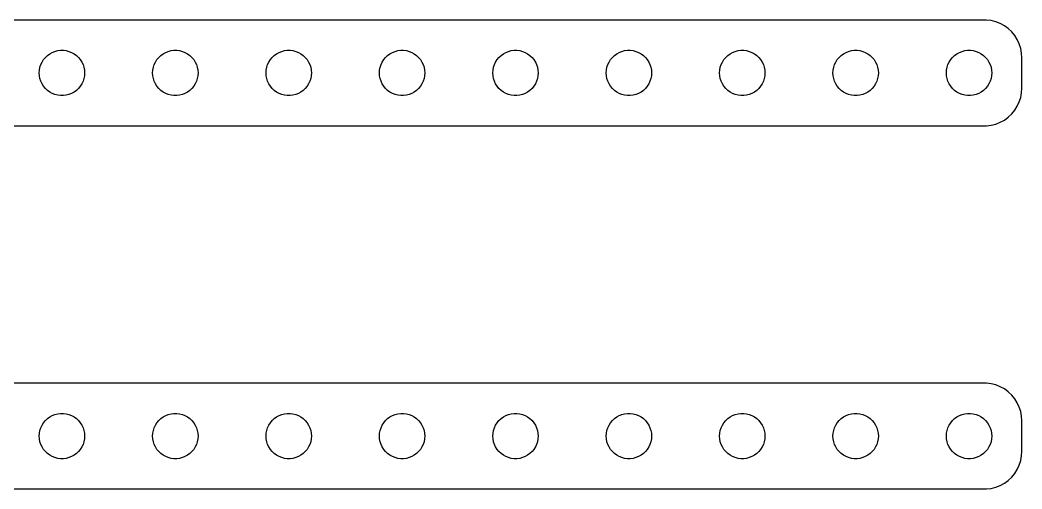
# Model space of a CAD drawing. Header units: metres. Extents: x -124 to 124, y 45 to 75.
# Drawn here: x 57.2 to 123.5, y 44.5 to 75.5 of the extents above; entities that cross this region are included whole.
import ezdxf

# ---------------------------------------------------------------- set-up
doc = ezdxf.new("R2010")
doc.units = ezdxf.units.M

msp = doc.modelspace()

# ---------------------------------------------------------------- linework, layer by layer
for p, q in [((121.157, 75.4951), (-121.157, 75.4951)), ((121.468, 75.4557), (121.157, 75.4951)), ((121.773, 75.3776), (121.468, 75.4557)), ((122.064, 75.2621), (121.773, 75.3776)), ((122.34, 75.1108), (122.064, 75.2621)), ((122.594, 74.9263), (122.34, 75.1108)), ((122.822, 74.7114), (122.594, 74.9263)), ((123.023, 74.4695), (122.822, 74.7114)), ((123.191, 74.2044), (123.023, 74.4695)), ((123.324, 73.9203), (123.191, 74.2044)), ((123.421, 73.6217), (123.324, 73.9203)), ((123.48, 73.3133), (123.421, 73.6217)), ((58.7865, 72.8817), (58.9065, 73.0268)), ((58.9065, 73.0268), (59.0439, 73.1558)), ((59.0439, 73.1558), (59.1963, 73.2665)), ((59.1963, 73.2665), (59.3613, 73.3572)), ((59.3613, 73.3572), (59.5365, 73.4266)), ((59.5365, 73.4266), (59.7189, 73.4734)), ((59.7189, 73.4734), (59.9058, 73.497)), ((59.9058, 73.497), (60.0942, 73.497)), ((60.0942, 73.497), (60.2811, 73.4734)), ((60.2811, 73.4734), (60.4635, 73.4266)), ((60.4635, 73.4266), (60.6387, 73.3572)), ((60.6387, 73.3572), (60.8037, 73.2665)), ((60.8037, 73.2665), (60.9561, 73.1558)), ((60.9561, 73.1558), (61.0934, 73.0268)), ((61.0934, 73.0268), (61.2135, 72.8817)), ((66.2865, 72.8817), (66.4065, 73.0268)), ((66.4065, 73.0268), (66.5439, 73.1558)), ((66.5439, 73.1558), (66.6963, 73.2665)), ((66.6963, 73.2665), (66.8613, 73.3572)), ((66.8613, 73.3572), (67.0365, 73.4266)), ((67.0365, 73.4266), (67.2189, 73.4734)), ((67.2189, 73.4734), (67.4058, 73.497)), ((67.4058, 73.497), (67.5942, 73.497)), ((67.5942, 73.497), (67.7811, 73.4734)), ((67.7811, 73.4734), (67.9635, 73.4266)), ((67.9635, 73.4266), (68.1387, 73.3572)), ((68.1387, 73.3572), (68.3037, 73.2665)), ((68.3037, 73.2665), (68.4561, 73.1558)), ((68.4561, 73.1558), (68.5934, 73.0268)), ((68.5934, 73.0268), (68.7135, 72.8817)), ((73.7865, 72.8817), (73.9065, 73.0268)), ((73.9065, 73.0268), (74.0439, 73.1558)), ((74.0439, 73.1558), (74.1963, 73.2665)), ((74.1963, 73.2665), (74.3613, 73.3572)), ((74.3613, 73.3572), (74.5365, 73.4266)), ((74.5365, 73.4266), (74.7189, 73.4734)), ((74.7189, 73.4734), (74.9058, 73.497)), ((74.9058, 73.497), (75.0942, 73.497)), ((75.0942, 73.497), (75.2811, 73.4734)), ((75.2811, 73.4734), (75.4635, 73.4266)), ((75.4635, 73.4266), (75.6387, 73.3572)), ((75.6387, 73.3572), (75.8037, 73.2665)), ((75.8037, 73.2665), (75.9561, 73.1558)), ((75.9561, 73.1558), (76.0934, 73.0268)), ((76.0934, 73.0268), (76.2135, 72.8817)), ((81.2865, 72.8817), (81.4065, 73.0268)), ((81.4065, 73.0268), (81.5439, 73.1558)), ((81.5439, 73.1558), (81.6963, 73.2665)), ((81.6963, 73.2665), (81.8613, 73.3572)), ((81.8613, 73.3572), (82.0365, 73.4266)), ((82.0365, 73.4266), (82.2189, 73.4734)), ((82.2189, 73.4734), (82.4058, 73.497)), ((82.4058, 73.497), (82.5942, 73.497)), ((82.5942, 73.497), (82.7811, 73.4734)), ((82.7811, 73.4734), (82.9635, 73.4266)), ((82.9635, 73.4266), (83.1387, 73.3572)), ((83.1387, 73.3572), (83.3037, 73.2665)), ((83.3037, 73.2665), (83.4561, 73.1558)), ((83.4561, 73.1558), (83.5934, 73.0268)), ((83.5934, 73.0268), (83.7135, 72.8817)), ((88.7865, 72.8817), (88.9065, 73.0268)), ((88.9065, 73.0268), (89.0439, 73.1558)), ((89.0439, 73.1558), (89.1963, 73.2665)), ((89.1963, 73.2665), (89.3613, 73.3572)), ((89.3613, 73.3572), (89.5365, 73.4266)), ((89.5365, 73.4266), (89.7189, 73.4734)), ((89.7189, 73.4734), (89.9058, 73.497)), ((89.9058, 73.497), (90.0942, 73.497)), ((90.0942, 73.497), (90.2811, 73.4734)), ((90.2811, 73.4734), (90.4635, 73.4266)), ((90.4635, 73.4266), (90.6387, 73.3572)), ((90.6387, 73.3572), (90.8037, 73.2665)), ((90.8037, 73.2665), (90.9561, 73.1558)), ((90.9561, 73.1558), (91.0934, 73.0268)), ((91.0934, 73.0268), (91.2135, 72.8817)), ((96.2865, 72.8817), (96.4065, 73.0268)), ((96.4065, 73.0268), (96.5439, 73.1558)), ((96.5439, 73.1558), (96.6963, 73.2665)), ((96.6963, 73.2665), (96.8613, 73.3572)), ((96.8613, 73.3572), (97.0365, 73.4266)), ((97.0365, 73.4266), (97.2189, 73.4734)), ((97.2189, 73.4734), (97.4058, 73.497)), ((97.4058, 73.497), (97.5942, 73.497)), ((97.5942, 73.497), (97.7811, 73.4734)), ((97.7811, 73.4734), (97.9635, 73.4266)), ((97.9635, 73.4266), (98.1387, 73.3572)), ((98.1387, 73.3572), (98.3037, 73.2665)), ((98.3037, 73.2665), (98.4561, 73.1558)), ((98.4561, 73.1558), (98.5934, 73.0268)), ((98.5934, 73.0268), (98.7135, 72.8817)), ((103.786, 72.8817), (103.907, 73.0268)), ((103.907, 73.0268), (104.044, 73.1558)), ((104.044, 73.1558), (104.196, 73.2665)), ((104.196, 73.2665), (104.361, 73.3572)), ((104.361, 73.3572), (104.536, 73.4266)), ((104.536, 73.4266), (104.719, 73.4734)), ((104.719, 73.4734), (104.906, 73.497)), ((104.906, 73.497), (105.094, 73.497)), ((105.094, 73.497), (105.281, 73.4734)), ((105.281, 73.4734), (105.464, 73.4266)), ((105.464, 73.4266), (105.639, 73.3572)), ((105.639, 73.3572), (105.804, 73.2665)), ((105.804, 73.2665), (105.956, 73.1558)), ((105.956, 73.1558), (106.093, 73.0268)), ((106.093, 73.0268), (106.214, 72.8817)), ((111.286, 72.8817), (111.407, 73.0268)), ((111.407, 73.0268), (111.544, 73.1558)), ((111.544, 73.1558), (111.696, 73.2665)), ((111.696, 73.2665), (111.861, 73.3572)), ((111.861, 73.3572), (112.036, 73.4266)), ((112.036, 73.4266), (112.219, 73.4734)), ((112.219, 73.4734), (112.406, 73.497)), ((112.406, 73.497), (112.594, 73.497)), ((112.594, 73.497), (112.781, 73.4734)), ((112.781, 73.4734), (112.964, 73.4266)), ((112.964, 73.4266), (113.139, 73.3572)), ((113.139, 73.3572), (113.304, 73.2665)), ((113.304, 73.2665), (113.456, 73.1558)), ((113.456, 73.1558), (113.593, 73.0268)), ((113.593, 73.0268), (113.714, 72.8817)), ((118.786, 72.8817), (118.907, 73.0268)), ((118.907, 73.0268), (119.044, 73.1558)), ((119.044, 73.1558), (119.196, 73.2665)), ((119.196, 73.2665), (119.361, 73.3572)), ((119.361, 73.3572), (119.536, 73.4266)), ((119.536, 73.4266), (119.719, 73.4734)), ((119.719, 73.4734), (119.906, 73.497)), ((119.906, 73.497), (120.094, 73.497)), ((120.094, 73.497), (120.281, 73.4734)), ((120.281, 73.4734), (120.464, 73.4266)), ((120.464, 73.4266), (120.639, 73.3572)), ((120.639, 73.3572), (120.804, 73.2665)), ((120.804, 73.2665), (120.956, 73.1558)), ((120.956, 73.1558), (121.093, 73.0268)), ((121.093, 73.0268), (121.214, 72.8817)), ((123.5, 73), (123.48, 73.3133)), ((123.5, 71), (123.5, 73)), ((58.5118, 72.188), (58.5471, 72.373)), ((58.5471, 72.373), (58.6053, 72.5522)), ((58.6053, 72.5522), (58.6855, 72.7226)), ((58.6855, 72.7226), (58.7865, 72.8817)), ((61.2135, 72.8817), (61.3145, 72.7226)), ((61.3145, 72.7226), (61.3947, 72.5522)), ((61.3947, 72.5522), (61.4529, 72.373)), ((61.4529, 72.373), (61.4882, 72.188)), ((66.0118, 72.188), (66.0471, 72.373)), ((66.0471, 72.373), (66.1053, 72.5522)), ((66.1053, 72.5522), (66.1855, 72.7226)), ((66.1855, 72.7226), (66.2865, 72.8817)), ((68.7135, 72.8817), (68.8145, 72.7226)), ((68.8145, 72.7226), (68.8947, 72.5522)), ((68.8947, 72.5522), (68.9529, 72.373)), ((68.9529, 72.373), (68.9882, 72.188)), ((73.5118, 72.188), (73.5471, 72.373)), ((73.5471, 72.373), (73.6053, 72.5522)), ((73.6053, 72.5522), (73.6855, 72.7226)), ((73.6855, 72.7226), (73.7865, 72.8817)), ((76.2135, 72.8817), (76.3145, 72.7226)), ((76.3145, 72.7226), (76.3947, 72.5522)), ((76.3947, 72.5522), (76.4529, 72.373)), ((76.4529, 72.373), (76.4882, 72.188)), ((81.0118, 72.188), (81.0471, 72.373)), ((81.0471, 72.373), (81.1053, 72.5522)), ((81.1053, 72.5522), (81.1855, 72.7226)), ((81.1855, 72.7226), (81.2865, 72.8817)), ((83.7135, 72.8817), (83.8145, 72.7226)), ((83.8145, 72.7226), (83.8947, 72.5522)), ((83.8947, 72.5522), (83.9529, 72.373)), ((83.9529, 72.373), (83.9882, 72.188)), ((88.5118, 72.188), (88.5471, 72.373)), ((88.5471, 72.373), (88.6053, 72.5522)), ((88.6053, 72.5522), (88.6855, 72.7226)), ((88.6855, 72.7226), (88.7865, 72.8817)), ((91.2135, 72.8817), (91.3145, 72.7226)), ((91.3145, 72.7226), (91.3947, 72.5522)), ((91.3947, 72.5522), (91.4529, 72.373)), ((91.4529, 72.373), (91.4882, 72.188)), ((96.0118, 72.188), (96.0471, 72.373)), ((96.0471, 72.373), (96.1053, 72.5522)), ((96.1053, 72.5522), (96.1855, 72.7226)), ((96.1855, 72.7226), (96.2865, 72.8817)), ((98.7135, 72.8817), (98.8145, 72.7226)), ((98.8145, 72.7226), (98.8947, 72.5522)), ((98.8947, 72.5522), (98.9529, 72.373)), ((98.9529, 72.373), (98.9882, 72.188)), ((103.512, 72.188), (103.547, 72.373)), ((103.547, 72.373), (103.605, 72.5522)), ((103.605, 72.5522), (103.686, 72.7226)), ((103.686, 72.7226), (103.786, 72.8817)), ((106.214, 72.8817), (106.314, 72.7226)), ((106.314, 72.7226), (106.395, 72.5522)), ((106.395, 72.5522), (106.453, 72.373)), ((106.453, 72.373), (106.488, 72.188)), ((111.012, 72.188), (111.047, 72.373)), ((111.047, 72.373), (111.105, 72.5522)), ((111.105, 72.5522), (111.186, 72.7226)), ((111.186, 72.7226), (111.286, 72.8817)), ((113.714, 72.8817), (113.814, 72.7226)), ((113.814, 72.7226), (113.895, 72.5522)), ((113.895, 72.5522), (113.953, 72.373)), ((113.953, 72.373), (113.988, 72.188)), ((118.512, 72.188), (118.547, 72.373)), ((118.547, 72.373), (118.605, 72.5522)), ((118.605, 72.5522), (118.686, 72.7226)), ((118.686, 72.7226), (118.786, 72.8817)), ((121.214, 72.8817), (121.314, 72.7226)), ((121.314, 72.7226), (121.395, 72.5522)), ((121.395, 72.5522), (121.453, 72.373)), ((121.453, 72.373), (121.488, 72.188)), ((58.5, 72), (58.5118, 72.188)), ((58.5118, 71.812), (58.5, 72)), ((58.5471, 71.627), (58.5118, 71.812)), ((58.6053, 71.4478), (58.5471, 71.627)), ((61.4529, 71.627), (61.3947, 71.4478)), ((61.4882, 71.812), (61.4529, 71.627)), ((61.4882, 72.188), (61.5, 72)), ((61.5, 72), (61.4882, 71.812)), ((66, 72), (66.0118, 72.188)), ((66.0118, 71.812), (66, 72)), ((66.0471, 71.627), (66.0118, 71.812)), ((66.1053, 71.4478), (66.0471, 71.627)), ((68.9529, 71.627), (68.8947, 71.4478)), ((68.9882, 71.812), (68.9529, 71.627)), ((68.9882, 72.188), (69, 72)), ((69, 72), (68.9882, 71.812)), ((73.5, 72), (73.5118, 72.188)), ((73.5118, 71.812), (73.5, 72)), ((73.5471, 71.627), (73.5118, 71.812)), ((73.6053, 71.4478), (73.5471, 71.627)), ((76.4529, 71.627), (76.3947, 71.4478)), ((76.4882, 71.812), (76.4529, 71.627)), ((76.4882, 72.188), (76.5, 72)), ((76.5, 72), (76.4882, 71.812)), ((81, 72), (81.0118, 72.188)), ((81.0118, 71.812), (81, 72)), ((81.0471, 71.627), (81.0118, 71.812)), ((81.1053, 71.4478), (81.0471, 71.627)), ((83.9529, 71.627), (83.8947, 71.4478)), ((83.9882, 71.812), (83.9529, 71.627)), ((83.9882, 72.188), (84, 72)), ((84, 72), (83.9882, 71.812)), ((88.5, 72), (88.5118, 72.188)), ((88.5118, 71.812), (88.5, 72)), ((88.5471, 71.627), (88.5118, 71.812)), ((88.6053, 71.4478), (88.5471, 71.627)), ((91.4529, 71.627), (91.3947, 71.4478)), ((91.4882, 71.812), (91.4529, 71.627)), ((91.4882, 72.188), (91.5, 72)), ((91.5, 72), (91.4882, 71.812)), ((96, 72), (96.0118, 72.188)), ((96.0118, 71.812), (96, 72)), ((96.0471, 71.627), (96.0118, 71.812)), ((96.1053, 71.4478), (96.0471, 71.627)), ((98.9529, 71.627), (98.8947, 71.4478)), ((98.9882, 71.812), (98.9529, 71.627)), ((98.9882, 72.188), (99, 72)), ((99, 72), (98.9882, 71.812)), ((103.5, 72), (103.512, 72.188)), ((103.512, 71.812), (103.5, 72)), ((103.547, 71.627), (103.512, 71.812)), ((103.605, 71.4478), (103.547, 71.627)), ((106.453, 71.627), (106.395, 71.4478)), ((106.488, 71.812), (106.453, 71.627)), ((106.488, 72.188), (106.5, 72)), ((106.5, 72), (106.488, 71.812)), ((111, 72), (111.012, 72.188)), ((111.012, 71.812), (111, 72)), ((111.047, 71.627), (111.012, 71.812)), ((111.105, 71.4478), (111.047, 71.627)), ((113.953, 71.627), (113.895, 71.4478)), ((113.988, 71.812), (113.953, 71.627)), ((113.988, 72.188), (114, 72)), ((114, 72), (113.988, 71.812)), ((118.5, 72), (118.512, 72.188)), ((118.512, 71.812), (118.5, 72)), ((118.547, 71.627), (118.512, 71.812)), ((118.605, 71.4478), (118.547, 71.627)), ((121.453, 71.627), (121.395, 71.4478)), ((121.488, 71.812), (121.453, 71.627)), ((121.488, 72.188), (121.5, 72)), ((121.5, 72), (121.488, 71.812)), ((58.6855, 71.2774), (58.6053, 71.4478)), ((58.7865, 71.1183), (58.6855, 71.2774)), ((58.9065, 70.9732), (58.7865, 71.1183)), ((59.0439, 70.8442), (58.9065, 70.9732)), ((61.0934, 70.9732), (60.9561, 70.8442)), ((61.2135, 71.1183), (61.0934, 70.9732)), ((61.3145, 71.2774), (61.2135, 71.1183)), ((61.3947, 71.4478), (61.3145, 71.2774)), ((66.1855, 71.2774), (66.1053, 71.4478)), ((66.2865, 71.1183), (66.1855, 71.2774)), ((66.4065, 70.9732), (66.2865, 71.1183)), ((66.5439, 70.8442), (66.4065, 70.9732)), ((68.5934, 70.9732), (68.4561, 70.8442)), ((68.7135, 71.1183), (68.5934, 70.9732)), ((68.8145, 71.2774), (68.7135, 71.1183)), ((68.8947, 71.4478), (68.8145, 71.2774)), ((73.6855, 71.2774), (73.6053, 71.4478)), ((73.7865, 71.1183), (73.6855, 71.2774)), ((73.9065, 70.9732), (73.7865, 71.1183)), ((74.0439, 70.8442), (73.9065, 70.9732)), ((76.0934, 70.9732), (75.9561, 70.8442)), ((76.2135, 71.1183), (76.0934, 70.9732)), ((76.3145, 71.2774), (76.2135, 71.1183)), ((76.3947, 71.4478), (76.3145, 71.2774)), ((81.1855, 71.2774), (81.1053, 71.4478)), ((81.2865, 71.1183), (81.1855, 71.2774)), ((81.4065, 70.9732), (81.2865, 71.1183)), ((81.5439, 70.8442), (81.4065, 70.9732)), ((83.5934, 70.9732), (83.4561, 70.8442)), ((83.7135, 71.1183), (83.5934, 70.9732)), ((83.8145, 71.2774), (83.7135, 71.1183)), ((83.8947, 71.4478), (83.8145, 71.2774)), ((88.6855, 71.2774), (88.6053, 71.4478)), ((88.7865, 71.1183), (88.6855, 71.2774)), ((88.9065, 70.9732), (88.7865, 71.1183)), ((89.0439, 70.8442), (88.9065, 70.9732)), ((91.0934, 70.9732), (90.9561, 70.8442)), ((91.2135, 71.1183), (91.0934, 70.9732)), ((91.3145, 71.2774), (91.2135, 71.1183)), ((91.3947, 71.4478), (91.3145, 71.2774)), ((96.1855, 71.2774), (96.1053, 71.4478)), ((96.2865, 71.1183), (96.1855, 71.2774)), ((96.4065, 70.9732), (96.2865, 71.1183)), ((96.5439, 70.8442), (96.4065, 70.9732)), ((98.5934, 70.9732), (98.4561, 70.8442)), ((98.7135, 71.1183), (98.5934, 70.9732)), ((98.8145, 71.2774), (98.7135, 71.1183)), ((98.8947, 71.4478), (98.8145, 71.2774)), ((103.686, 71.2774), (103.605, 71.4478)), ((103.786, 71.1183), (103.686, 71.2774)), ((103.907, 70.9732), (103.786, 71.1183)), ((104.044, 70.8442), (103.907, 70.9732)), ((106.093, 70.9732), (105.956, 70.8442)), ((106.214, 71.1183), (106.093, 70.9732)), ((106.314, 71.2774), (106.214, 71.1183)), ((106.395, 71.4478), (106.314, 71.2774)), ((111.186, 71.2774), (111.105, 71.4478)), ((111.286, 71.1183), (111.186, 71.2774)), ((111.407, 70.9732), (111.286, 71.1183)), ((111.544, 70.8442), (111.407, 70.9732)), ((113.593, 70.9732), (113.456, 70.8442)), ((113.714, 71.1183), (113.593, 70.9732)), ((113.814, 71.2774), (113.714, 71.1183)), ((113.895, 71.4478), (113.814, 71.2774)), ((118.686, 71.2774), (118.605, 71.4478)), ((118.786, 71.1183), (118.686, 71.2774)), ((118.907, 70.9732), (118.786, 71.1183)), ((119.044, 70.8442), (118.907, 70.9732)), ((121.093, 70.9732), (120.956, 70.8442)), ((121.214, 71.1183), (121.093, 70.9732)), ((121.314, 71.2774), (121.214, 71.1183)), ((121.395, 71.4478), (121.314, 71.2774)), ((123.48, 70.6867), (123.5, 71)), ((59.1963, 70.7335), (59.0439, 70.8442)), ((59.3613, 70.6428), (59.1963, 70.7335)), ((59.5365, 70.5734), (59.3613, 70.6428)), ((59.7189, 70.5266), (59.5365, 70.5734)), ((59.9058, 70.503), (59.7189, 70.5266)), ((60.0942, 70.503), (59.9058, 70.503)), ((60.2811, 70.5266), (60.0942, 70.503)), ((60.4635, 70.5734), (60.2811, 70.5266)), ((60.6387, 70.6428), (60.4635, 70.5734)), ((60.8037, 70.7335), (60.6387, 70.6428)), ((60.9561, 70.8442), (60.8037, 70.7335)), ((66.6963, 70.7335), (66.5439, 70.8442)), ((66.8613, 70.6428), (66.6963, 70.7335)), ((67.0365, 70.5734), (66.8613, 70.6428)), ((67.2189, 70.5266), (67.0365, 70.5734)), ((67.4058, 70.503), (67.2189, 70.5266)), ((67.5942, 70.503), (67.4058, 70.503)), ((67.7811, 70.5266), (67.5942, 70.503)), ((67.9635, 70.5734), (67.7811, 70.5266)), ((68.1387, 70.6428), (67.9635, 70.5734)), ((68.3037, 70.7335), (68.1387, 70.6428)), ((68.4561, 70.8442), (68.3037, 70.7335)), ((74.1963, 70.7335), (74.0439, 70.8442)), ((74.3613, 70.6428), (74.1963, 70.7335)), ((74.5365, 70.5734), (74.3613, 70.6428)), ((74.7189, 70.5266), (74.5365, 70.5734)), ((74.9058, 70.503), (74.7189, 70.5266)), ((75.0942, 70.503), (74.9058, 70.503)), ((75.2811, 70.5266), (75.0942, 70.503)), ((75.4635, 70.5734), (75.2811, 70.5266)), ((75.6387, 70.6428), (75.4635, 70.5734)), ((75.8037, 70.7335), (75.6387, 70.6428)), ((75.9561, 70.8442), (75.8037, 70.7335)), ((81.6963, 70.7335), (81.5439, 70.8442)), ((81.8613, 70.6428), (81.6963, 70.7335)), ((82.0365, 70.5734), (81.8613, 70.6428)), ((82.2189, 70.5266), (82.0365, 70.5734)), ((82.4058, 70.503), (82.2189, 70.5266)), ((82.5942, 70.503), (82.4058, 70.503)), ((82.7811, 70.5266), (82.5942, 70.503)), ((82.9635, 70.5734), (82.7811, 70.5266)), ((83.1387, 70.6428), (82.9635, 70.5734)), ((83.3037, 70.7335), (83.1387, 70.6428)), ((83.4561, 70.8442), (83.3037, 70.7335)), ((89.1963, 70.7335), (89.0439, 70.8442)), ((89.3613, 70.6428), (89.1963, 70.7335)), ((89.5365, 70.5734), (89.3613, 70.6428)), ((89.7189, 70.5266), (89.5365, 70.5734)), ((89.9058, 70.503), (89.7189, 70.5266)), ((90.0942, 70.503), (89.9058, 70.503)), ((90.2811, 70.5266), (90.0942, 70.503)), ((90.4635, 70.5734), (90.2811, 70.5266)), ((90.6387, 70.6428), (90.4635, 70.5734)), ((90.8037, 70.7335), (90.6387, 70.6428)), ((90.9561, 70.8442), (90.8037, 70.7335)), ((96.6963, 70.7335), (96.5439, 70.8442)), ((96.8613, 70.6428), (96.6963, 70.7335)), ((97.0365, 70.5734), (96.8613, 70.6428)), ((97.2189, 70.5266), (97.0365, 70.5734)), ((97.4058, 70.503), (97.2189, 70.5266)), ((97.5942, 70.503), (97.4058, 70.503)), ((97.7811, 70.5266), (97.5942, 70.503)), ((97.9635, 70.5734), (97.7811, 70.5266)), ((98.1387, 70.6428), (97.9635, 70.5734)), ((98.3037, 70.7335), (98.1387, 70.6428)), ((98.4561, 70.8442), (98.3037, 70.7335)), ((104.196, 70.7335), (104.044, 70.8442)), ((104.361, 70.6428), (104.196, 70.7335)), ((104.536, 70.5734), (104.361, 70.6428)), ((104.719, 70.5266), (104.536, 70.5734)), ((104.906, 70.503), (104.719, 70.5266)), ((105.094, 70.503), (104.906, 70.503)), ((105.281, 70.5266), (105.094, 70.503)), ((105.464, 70.5734), (105.281, 70.5266)), ((105.639, 70.6428), (105.464, 70.5734)), ((105.804, 70.7335), (105.639, 70.6428)), ((105.956, 70.8442), (105.804, 70.7335)), ((111.696, 70.7335), (111.544, 70.8442)), ((111.861, 70.6428), (111.696, 70.7335)), ((112.036, 70.5734), (111.861, 70.6428)), ((112.219, 70.5266), (112.036, 70.5734)), ((112.406, 70.503), (112.219, 70.5266)), ((112.594, 70.503), (112.406, 70.503)), ((112.781, 70.5266), (112.594, 70.503)), ((112.964, 70.5734), (112.781, 70.5266)), ((113.139, 70.6428), (112.964, 70.5734)), ((113.304, 70.7335), (113.139, 70.6428)), ((113.456, 70.8442), (113.304, 70.7335)), ((119.196, 70.7335), (119.044, 70.8442)), ((119.361, 70.6428), (119.196, 70.7335)), ((119.536, 70.5734), (119.361, 70.6428)), ((119.719, 70.5266), (119.536, 70.5734)), ((119.906, 70.503), (119.719, 70.5266)), ((120.094, 70.503), (119.906, 70.503)), ((120.281, 70.5266), (120.094, 70.503)), ((120.464, 70.5734), (120.281, 70.5266)), ((120.639, 70.6428), (120.464, 70.5734)), ((120.804, 70.7335), (120.639, 70.6428)), ((120.956, 70.8442), (120.804, 70.7335)), ((123.324, 70.0797), (123.421, 70.3783)), ((123.421, 70.3783), (123.48, 70.6867)), ((123.023, 69.5305), (123.191, 69.7956)), ((123.191, 69.7956), (123.324, 70.0797)), ((122.34, 68.8892), (122.594, 69.0737)), ((122.594, 69.0737), (122.822, 69.2886)), ((122.822, 69.2886), (123.023, 69.5305)), ((-121.157, 68.5049), (121.157, 68.5049)), ((121.157, 68.5049), (121.468, 68.5443)), ((121.468, 68.5443), (121.773, 68.6224)), ((121.773, 68.6224), (122.064, 68.7379)), ((122.064, 68.7379), (122.34, 68.8892)), ((121.157, 51.4951), (-121.157, 51.4951)), ((121.468, 51.4557), (121.157, 51.4951)), ((121.773, 51.3776), (121.468, 51.4557)), ((122.064, 51.2621), (121.773, 51.3776)), ((122.34, 51.1108), (122.064, 51.2621)), ((122.594, 50.9263), (122.34, 51.1108)), ((122.822, 50.7114), (122.594, 50.9263)), ((123.023, 50.4695), (122.822, 50.7114)), ((123.191, 50.2044), (123.023, 50.4695)), ((123.324, 49.9203), (123.191, 50.2044)), ((123.421, 49.6217), (123.324, 49.9203)), ((58.9065, 49.0268), (59.0439, 49.1558)), ((59.0439, 49.1558), (59.1963, 49.2665)), ((59.1963, 49.2665), (59.3613, 49.3572)), ((59.3613, 49.3572), (59.5365, 49.4266)), ((59.5365, 49.4266), (59.7189, 49.4734)), ((59.7189, 49.4734), (59.9058, 49.497)), ((59.9058, 49.497), (60.0942, 49.497)), ((60.0942, 49.497), (60.2811, 49.4734)), ((60.2811, 49.4734), (60.4635, 49.4266)), ((60.4635, 49.4266), (60.6387, 49.3572)), ((60.6387, 49.3572), (60.8037, 49.2665)), ((60.8037, 49.2665), (60.9561, 49.1558)), ((60.9561, 49.1558), (61.0934, 49.0268)), ((66.4065, 49.0268), (66.5439, 49.1558)), ((66.5439, 49.1558), (66.6963, 49.2665)), ((66.6963, 49.2665), (66.8613, 49.3572)), ((66.8613, 49.3572), (67.0365, 49.4266)), ((67.0365, 49.4266), (67.2189, 49.4734)), ((67.2189, 49.4734), (67.4058, 49.497)), ((67.4058, 49.497), (67.5942, 49.497)), ((67.5942, 49.497), (67.7811, 49.4734)), ((67.7811, 49.4734), (67.9635, 49.4266)), ((67.9635, 49.4266), (68.1387, 49.3572)), ((68.1387, 49.3572), (68.3037, 49.2665)), ((68.3037, 49.2665), (68.4561, 49.1558)), ((68.4561, 49.1558), (68.5934, 49.0268)), ((73.9065, 49.0268), (74.0439, 49.1558)), ((74.0439, 49.1558), (74.1963, 49.2665)), ((74.1963, 49.2665), (74.3613, 49.3572)), ((74.3613, 49.3572), (74.5365, 49.4266)), ((74.5365, 49.4266), (74.7189, 49.4734)), ((74.7189, 49.4734), (74.9058, 49.497)), ((74.9058, 49.497), (75.0942, 49.497)), ((75.0942, 49.497), (75.2811, 49.4734)), ((75.2811, 49.4734), (75.4635, 49.4266)), ((75.4635, 49.4266), (75.6387, 49.3572)), ((75.6387, 49.3572), (75.8037, 49.2665)), ((75.8037, 49.2665), (75.9561, 49.1558)), ((75.9561, 49.1558), (76.0934, 49.0268)), ((81.4065, 49.0268), (81.5439, 49.1558)), ((81.5439, 49.1558), (81.6963, 49.2665)), ((81.6963, 49.2665), (81.8613, 49.3572)), ((81.8613, 49.3572), (82.0365, 49.4266)), ((82.0365, 49.4266), (82.2189, 49.4734)), ((82.2189, 49.4734), (82.4058, 49.497)), ((82.4058, 49.497), (82.5942, 49.497)), ((82.5942, 49.497), (82.7811, 49.4734)), ((82.7811, 49.4734), (82.9635, 49.4266)), ((82.9635, 49.4266), (83.1387, 49.3572)), ((83.1387, 49.3572), (83.3037, 49.2665)), ((83.3037, 49.2665), (83.4561, 49.1558)), ((83.4561, 49.1558), (83.5934, 49.0268)), ((88.9065, 49.0268), (89.0439, 49.1558)), ((89.0439, 49.1558), (89.1963, 49.2665)), ((89.1963, 49.2665), (89.3613, 49.3572)), ((89.3613, 49.3572), (89.5365, 49.4266)), ((89.5365, 49.4266), (89.7189, 49.4734)), ((89.7189, 49.4734), (89.9058, 49.497)), ((89.9058, 49.497), (90.0942, 49.497)), ((90.0942, 49.497), (90.2811, 49.4734)), ((90.2811, 49.4734), (90.4635, 49.4266)), ((90.4635, 49.4266), (90.6387, 49.3572)), ((90.6387, 49.3572), (90.8037, 49.2665)), ((90.8037, 49.2665), (90.9561, 49.1558)), ((90.9561, 49.1558), (91.0934, 49.0268)), ((96.4065, 49.0268), (96.5439, 49.1558)), ((96.5439, 49.1558), (96.6963, 49.2665)), ((96.6963, 49.2665), (96.8613, 49.3572)), ((96.8613, 49.3572), (97.0365, 49.4266)), ((97.0365, 49.4266), (97.2189, 49.4734)), ((97.2189, 49.4734), (97.4058, 49.497)), ((97.4058, 49.497), (97.5942, 49.497)), ((97.5942, 49.497), (97.7811, 49.4734)), ((97.7811, 49.4734), (97.9635, 49.4266)), ((97.9635, 49.4266), (98.1387, 49.3572)), ((98.1387, 49.3572), (98.3037, 49.2665)), ((98.3037, 49.2665), (98.4561, 49.1558)), ((98.4561, 49.1558), (98.5934, 49.0268)), ((103.907, 49.0268), (104.044, 49.1558)), ((104.044, 49.1558), (104.196, 49.2665)), ((104.196, 49.2665), (104.361, 49.3572)), ((104.361, 49.3572), (104.536, 49.4266)), ((104.536, 49.4266), (104.719, 49.4734)), ((104.719, 49.4734), (104.906, 49.497)), ((104.906, 49.497), (105.094, 49.497)), ((105.094, 49.497), (105.281, 49.4734)), ((105.281, 49.4734), (105.464, 49.4266)), ((105.464, 49.4266), (105.639, 49.3572)), ((105.639, 49.3572), (105.804, 49.2665)), ((105.804, 49.2665), (105.956, 49.1558)), ((105.956, 49.1558), (106.093, 49.0268)), ((111.407, 49.0268), (111.544, 49.1558)), ((111.544, 49.1558), (111.696, 49.2665)), ((111.696, 49.2665), (111.861, 49.3572)), ((111.861, 49.3572), (112.036, 49.4266)), ((112.036, 49.4266), (112.219, 49.4734)), ((112.219, 49.4734), (112.406, 49.497)), ((112.406, 49.497), (112.594, 49.497)), ((112.594, 49.497), (112.781, 49.4734)), ((112.781, 49.4734), (112.964, 49.4266)), ((112.964, 49.4266), (113.139, 49.3572)), ((113.139, 49.3572), (113.304, 49.2665)), ((113.304, 49.2665), (113.456, 49.1558)), ((113.456, 49.1558), (113.593, 49.0268)), ((118.907, 49.0268), (119.044, 49.1558)), ((119.044, 49.1558), (119.196, 49.2665)), ((119.196, 49.2665), (119.361, 49.3572)), ((119.361, 49.3572), (119.536, 49.4266)), ((119.536, 49.4266), (119.719, 49.4734)), ((119.719, 49.4734), (119.906, 49.497)), ((119.906, 49.497), (120.094, 49.497)), ((120.094, 49.497), (120.281, 49.4734)), ((120.281, 49.4734), (120.464, 49.4266)), ((120.464, 49.4266), (120.639, 49.3572)), ((120.639, 49.3572), (120.804, 49.2665)), ((120.804, 49.2665), (120.956, 49.1558)), ((120.956, 49.1558), (121.093, 49.0268)), ((123.48, 49.3133), (123.421, 49.6217)), ((123.5, 49), (123.48, 49.3133)), ((58.5471, 48.373), (58.6053, 48.5522)), ((58.6053, 48.5522), (58.6855, 48.7226)), ((58.6855, 48.7226), (58.7865, 48.8817)), ((58.7865, 48.8817), (58.9065, 49.0268)), ((61.0934, 49.0268), (61.2135, 48.8817)), ((61.2135, 48.8817), (61.3145, 48.7226)), ((61.3145, 48.7226), (61.3947, 48.5522)), ((61.3947, 48.5522), (61.4529, 48.373)), ((66.0471, 48.373), (66.1053, 48.5522)), ((66.1053, 48.5522), (66.1855, 48.7226)), ((66.1855, 48.7226), (66.2865, 48.8817)), ((66.2865, 48.8817), (66.4065, 49.0268)), ((68.5934, 49.0268), (68.7135, 48.8817)), ((68.7135, 48.8817), (68.8145, 48.7226)), ((68.8145, 48.7226), (68.8947, 48.5522)), ((68.8947, 48.5522), (68.9529, 48.373)), ((73.5471, 48.373), (73.6053, 48.5522)), ((73.6053, 48.5522), (73.6855, 48.7226)), ((73.6855, 48.7226), (73.7865, 48.8817)), ((73.7865, 48.8817), (73.9065, 49.0268)), ((76.0934, 49.0268), (76.2135, 48.8817)), ((76.2135, 48.8817), (76.3145, 48.7226)), ((76.3145, 48.7226), (76.3947, 48.5522)), ((76.3947, 48.5522), (76.4529, 48.373)), ((81.0471, 48.373), (81.1053, 48.5522)), ((81.1053, 48.5522), (81.1855, 48.7226)), ((81.1855, 48.7226), (81.2865, 48.8817)), ((81.2865, 48.8817), (81.4065, 49.0268)), ((83.5934, 49.0268), (83.7135, 48.8817)), ((83.7135, 48.8817), (83.8145, 48.7226)), ((83.8145, 48.7226), (83.8947, 48.5522)), ((83.8947, 48.5522), (83.9529, 48.373)), ((88.5471, 48.373), (88.6053, 48.5522)), ((88.6053, 48.5522), (88.6855, 48.7226)), ((88.6855, 48.7226), (88.7865, 48.8817)), ((88.7865, 48.8817), (88.9065, 49.0268)), ((91.0934, 49.0268), (91.2135, 48.8817)), ((91.2135, 48.8817), (91.3145, 48.7226)), ((91.3145, 48.7226), (91.3947, 48.5522)), ((91.3947, 48.5522), (91.4529, 48.373)), ((96.0471, 48.373), (96.1053, 48.5522)), ((96.1053, 48.5522), (96.1855, 48.7226)), ((96.1855, 48.7226), (96.2865, 48.8817)), ((96.2865, 48.8817), (96.4065, 49.0268)), ((98.5934, 49.0268), (98.7135, 48.8817)), ((98.7135, 48.8817), (98.8145, 48.7226)), ((98.8145, 48.7226), (98.8947, 48.5522)), ((98.8947, 48.5522), (98.9529, 48.373)), ((103.547, 48.373), (103.605, 48.5522)), ((103.605, 48.5522), (103.686, 48.7226)), ((103.686, 48.7226), (103.786, 48.8817)), ((103.786, 48.8817), (103.907, 49.0268)), ((106.093, 49.0268), (106.214, 48.8817)), ((106.214, 48.8817), (106.314, 48.7226)), ((106.314, 48.7226), (106.395, 48.5522)), ((106.395, 48.5522), (106.453, 48.373)), ((111.047, 48.373), (111.105, 48.5522)), ((111.105, 48.5522), (111.186, 48.7226)), ((111.186, 48.7226), (111.286, 48.8817)), ((111.286, 48.8817), (111.407, 49.0268)), ((113.593, 49.0268), (113.714, 48.8817)), ((113.714, 48.8817), (113.814, 48.7226)), ((113.814, 48.7226), (113.895, 48.5522)), ((113.895, 48.5522), (113.953, 48.373)), ((118.547, 48.373), (118.605, 48.5522)), ((118.605, 48.5522), (118.686, 48.7226)), ((118.686, 48.7226), (118.786, 48.8817)), ((118.786, 48.8817), (118.907, 49.0268)), ((121.093, 49.0268), (121.214, 48.8817)), ((121.214, 48.8817), (121.314, 48.7226)), ((121.314, 48.7226), (121.395, 48.5522)), ((121.395, 48.5522), (121.453, 48.373)), ((123.5, 47), (123.5, 49)), ((58.5, 48), (58.5118, 48.188)), ((58.5118, 47.812), (58.5, 48)), ((58.5118, 48.188), (58.5471, 48.373)), ((58.5471, 47.627), (58.5118, 47.812)), ((61.4529, 48.373), (61.4882, 48.188)), ((61.4882, 47.812), (61.4529, 47.627)), ((61.4882, 48.188), (61.5, 48)), ((61.5, 48), (61.4882, 47.812)), ((66, 48), (66.0118, 48.188)), ((66.0118, 47.812), (66, 48)), ((66.0118, 48.188), (66.0471, 48.373)), ((66.0471, 47.627), (66.0118, 47.812)), ((68.9529, 48.373), (68.9882, 48.188)), ((68.9882, 47.812), (68.9529, 47.627)), ((68.9882, 48.188), (69, 48)), ((69, 48), (68.9882, 47.812)), ((73.5, 48), (73.5118, 48.188)), ((73.5118, 47.812), (73.5, 48)), ((73.5118, 48.188), (73.5471, 48.373)), ((73.5471, 47.627), (73.5118, 47.812)), ((76.4529, 48.373), (76.4882, 48.188)), ((76.4882, 47.812), (76.4529, 47.627)), ((76.4882, 48.188), (76.5, 48)), ((76.5, 48), (76.4882, 47.812)), ((81, 48), (81.0118, 48.188)), ((81.0118, 47.812), (81, 48)), ((81.0118, 48.188), (81.0471, 48.373)), ((81.0471, 47.627), (81.0118, 47.812)), ((83.9529, 48.373), (83.9882, 48.188)), ((83.9882, 47.812), (83.9529, 47.627)), ((83.9882, 48.188), (84, 48)), ((84, 48), (83.9882, 47.812)), ((88.5, 48), (88.5118, 48.188)), ((88.5118, 47.812), (88.5, 48)), ((88.5118, 48.188), (88.5471, 48.373)), ((88.5471, 47.627), (88.5118, 47.812)), ((91.4529, 48.373), (91.4882, 48.188)), ((91.4882, 47.812), (91.4529, 47.627)), ((91.4882, 48.188), (91.5, 48)), ((91.5, 48), (91.4882, 47.812)), ((96, 48), (96.0118, 48.188)), ((96.0118, 47.812), (96, 48)), ((96.0118, 48.188), (96.0471, 48.373)), ((96.0471, 47.627), (96.0118, 47.812)), ((98.9529, 48.373), (98.9882, 48.188)), ((98.9882, 47.812), (98.9529, 47.627)), ((98.9882, 48.188), (99, 48)), ((99, 48), (98.9882, 47.812)), ((103.5, 48), (103.512, 48.188)), ((103.512, 47.812), (103.5, 48)), ((103.512, 48.188), (103.547, 48.373)), ((103.547, 47.627), (103.512, 47.812)), ((106.453, 48.373), (106.488, 48.188)), ((106.488, 47.812), (106.453, 47.627)), ((106.488, 48.188), (106.5, 48)), ((106.5, 48), (106.488, 47.812)), ((111, 48), (111.012, 48.188)), ((111.012, 47.812), (111, 48)), ((111.012, 48.188), (111.047, 48.373)), ((111.047, 47.627), (111.012, 47.812)), ((113.953, 48.373), (113.988, 48.188)), ((113.988, 47.812), (113.953, 47.627)), ((113.988, 48.188), (114, 48)), ((114, 48), (113.988, 47.812)), ((118.5, 48), (118.512, 48.188)), ((118.512, 47.812), (118.5, 48)), ((118.512, 48.188), (118.547, 48.373)), ((118.547, 47.627), (118.512, 47.812)), ((121.453, 48.373), (121.488, 48.188)), ((121.488, 47.812), (121.453, 47.627)), ((121.488, 48.188), (121.5, 48)), ((121.5, 48), (121.488, 47.812)), ((58.6053, 47.4478), (58.5471, 47.627)), ((58.6855, 47.2774), (58.6053, 47.4478)), ((58.7865, 47.1183), (58.6855, 47.2774)), ((58.9065, 46.9732), (58.7865, 47.1183)), ((61.2135, 47.1183), (61.0934, 46.9732)), ((61.3145, 47.2774), (61.2135, 47.1183)), ((61.3947, 47.4478), (61.3145, 47.2774)), ((61.4529, 47.627), (61.3947, 47.4478)), ((66.1053, 47.4478), (66.0471, 47.627)), ((66.1855, 47.2774), (66.1053, 47.4478)), ((66.2865, 47.1183), (66.1855, 47.2774)), ((66.4065, 46.9732), (66.2865, 47.1183)), ((68.7135, 47.1183), (68.5934, 46.9732)), ((68.8145, 47.2774), (68.7135, 47.1183)), ((68.8947, 47.4478), (68.8145, 47.2774)), ((68.9529, 47.627), (68.8947, 47.4478)), ((73.6053, 47.4478), (73.5471, 47.627)), ((73.6855, 47.2774), (73.6053, 47.4478)), ((73.7865, 47.1183), (73.6855, 47.2774)), ((73.9065, 46.9732), (73.7865, 47.1183)), ((76.2135, 47.1183), (76.0934, 46.9732)), ((76.3145, 47.2774), (76.2135, 47.1183)), ((76.3947, 47.4478), (76.3145, 47.2774)), ((76.4529, 47.627), (76.3947, 47.4478)), ((81.1053, 47.4478), (81.0471, 47.627)), ((81.1855, 47.2774), (81.1053, 47.4478)), ((81.2865, 47.1183), (81.1855, 47.2774)), ((81.4065, 46.9732), (81.2865, 47.1183)), ((83.7135, 47.1183), (83.5934, 46.9732)), ((83.8145, 47.2774), (83.7135, 47.1183)), ((83.8947, 47.4478), (83.8145, 47.2774)), ((83.9529, 47.627), (83.8947, 47.4478)), ((88.6053, 47.4478), (88.5471, 47.627)), ((88.6855, 47.2774), (88.6053, 47.4478)), ((88.7865, 47.1183), (88.6855, 47.2774)), ((88.9065, 46.9732), (88.7865, 47.1183)), ((91.2135, 47.1183), (91.0934, 46.9732)), ((91.3145, 47.2774), (91.2135, 47.1183)), ((91.3947, 47.4478), (91.3145, 47.2774)), ((91.4529, 47.627), (91.3947, 47.4478)), ((96.1053, 47.4478), (96.0471, 47.627)), ((96.1855, 47.2774), (96.1053, 47.4478)), ((96.2865, 47.1183), (96.1855, 47.2774)), ((96.4065, 46.9732), (96.2865, 47.1183)), ((98.7135, 47.1183), (98.5934, 46.9732)), ((98.8145, 47.2774), (98.7135, 47.1183)), ((98.8947, 47.4478), (98.8145, 47.2774)), ((98.9529, 47.627), (98.8947, 47.4478)), ((103.605, 47.4478), (103.547, 47.627)), ((103.686, 47.2774), (103.605, 47.4478)), ((103.786, 47.1183), (103.686, 47.2774)), ((103.907, 46.9732), (103.786, 47.1183)), ((106.214, 47.1183), (106.093, 46.9732)), ((106.314, 47.2774), (106.214, 47.1183)), ((106.395, 47.4478), (106.314, 47.2774)), ((106.453, 47.627), (106.395, 47.4478)), ((111.105, 47.4478), (111.047, 47.627)), ((111.186, 47.2774), (111.105, 47.4478)), ((111.286, 47.1183), (111.186, 47.2774)), ((111.407, 46.9732), (111.286, 47.1183)), ((113.714, 47.1183), (113.593, 46.9732)), ((113.814, 47.2774), (113.714, 47.1183)), ((113.895, 47.4478), (113.814, 47.2774)), ((113.953, 47.627), (113.895, 47.4478)), ((118.605, 47.4478), (118.547, 47.627)), ((118.686, 47.2774), (118.605, 47.4478)), ((118.786, 47.1183), (118.686, 47.2774)), ((118.907, 46.9732), (118.786, 47.1183)), ((121.214, 47.1183), (121.093, 46.9732)), ((121.314, 47.2774), (121.214, 47.1183)), ((121.395, 47.4478), (121.314, 47.2774)), ((121.453, 47.627), (121.395, 47.4478)), ((59.0439, 46.8442), (58.9065, 46.9732)), ((59.1963, 46.7335), (59.0439, 46.8442)), ((59.3613, 46.6428), (59.1963, 46.7335)), ((59.5365, 46.5734), (59.3613, 46.6428)), ((59.7189, 46.5266), (59.5365, 46.5734)), ((59.9058, 46.503), (59.7189, 46.5266)), ((60.0942, 46.503), (59.9058, 46.503)), ((60.2811, 46.5266), (60.0942, 46.503)), ((60.4635, 46.5734), (60.2811, 46.5266)), ((60.6387, 46.6428), (60.4635, 46.5734)), ((60.8037, 46.7335), (60.6387, 46.6428)), ((60.9561, 46.8442), (60.8037, 46.7335)), ((61.0934, 46.9732), (60.9561, 46.8442)), ((66.5439, 46.8442), (66.4065, 46.9732)), ((66.6963, 46.7335), (66.5439, 46.8442)), ((66.8613, 46.6428), (66.6963, 46.7335)), ((67.0365, 46.5734), (66.8613, 46.6428)), ((67.2189, 46.5266), (67.0365, 46.5734)), ((67.4058, 46.503), (67.2189, 46.5266)), ((67.5942, 46.503), (67.4058, 46.503)), ((67.7811, 46.5266), (67.5942, 46.503)), ((67.9635, 46.5734), (67.7811, 46.5266)), ((68.1387, 46.6428), (67.9635, 46.5734)), ((68.3037, 46.7335), (68.1387, 46.6428)), ((68.4561, 46.8442), (68.3037, 46.7335)), ((68.5934, 46.9732), (68.4561, 46.8442)), ((74.0439, 46.8442), (73.9065, 46.9732)), ((74.1963, 46.7335), (74.0439, 46.8442)), ((74.3613, 46.6428), (74.1963, 46.7335)), ((74.5365, 46.5734), (74.3613, 46.6428)), ((74.7189, 46.5266), (74.5365, 46.5734)), ((74.9058, 46.503), (74.7189, 46.5266)), ((75.0942, 46.503), (74.9058, 46.503)), ((75.2811, 46.5266), (75.0942, 46.503)), ((75.4635, 46.5734), (75.2811, 46.5266)), ((75.6387, 46.6428), (75.4635, 46.5734)), ((75.8037, 46.7335), (75.6387, 46.6428)), ((75.9561, 46.8442), (75.8037, 46.7335)), ((76.0934, 46.9732), (75.9561, 46.8442)), ((81.5439, 46.8442), (81.4065, 46.9732)), ((81.6963, 46.7335), (81.5439, 46.8442)), ((81.8613, 46.6428), (81.6963, 46.7335)), ((82.0365, 46.5734), (81.8613, 46.6428)), ((82.2189, 46.5266), (82.0365, 46.5734)), ((82.4058, 46.503), (82.2189, 46.5266)), ((82.5942, 46.503), (82.4058, 46.503)), ((82.7811, 46.5266), (82.5942, 46.503)), ((82.9635, 46.5734), (82.7811, 46.5266)), ((83.1387, 46.6428), (82.9635, 46.5734)), ((83.3037, 46.7335), (83.1387, 46.6428)), ((83.4561, 46.8442), (83.3037, 46.7335)), ((83.5934, 46.9732), (83.4561, 46.8442)), ((89.0439, 46.8442), (88.9065, 46.9732)), ((89.1963, 46.7335), (89.0439, 46.8442)), ((89.3613, 46.6428), (89.1963, 46.7335)), ((89.5365, 46.5734), (89.3613, 46.6428)), ((89.7189, 46.5266), (89.5365, 46.5734)), ((89.9058, 46.503), (89.7189, 46.5266)), ((90.0942, 46.503), (89.9058, 46.503)), ((90.2811, 46.5266), (90.0942, 46.503)), ((90.4635, 46.5734), (90.2811, 46.5266)), ((90.6387, 46.6428), (90.4635, 46.5734)), ((90.8037, 46.7335), (90.6387, 46.6428)), ((90.9561, 46.8442), (90.8037, 46.7335)), ((91.0934, 46.9732), (90.9561, 46.8442)), ((96.5439, 46.8442), (96.4065, 46.9732)), ((96.6963, 46.7335), (96.5439, 46.8442)), ((96.8613, 46.6428), (96.6963, 46.7335)), ((97.0365, 46.5734), (96.8613, 46.6428)), ((97.2189, 46.5266), (97.0365, 46.5734)), ((97.4058, 46.503), (97.2189, 46.5266)), ((97.5942, 46.503), (97.4058, 46.503)), ((97.7811, 46.5266), (97.5942, 46.503)), ((97.9635, 46.5734), (97.7811, 46.5266)), ((98.1387, 46.6428), (97.9635, 46.5734)), ((98.3037, 46.7335), (98.1387, 46.6428)), ((98.4561, 46.8442), (98.3037, 46.7335)), ((98.5934, 46.9732), (98.4561, 46.8442)), ((104.044, 46.8442), (103.907, 46.9732)), ((104.196, 46.7335), (104.044, 46.8442)), ((104.361, 46.6428), (104.196, 46.7335)), ((104.536, 46.5734), (104.361, 46.6428)), ((104.719, 46.5266), (104.536, 46.5734)), ((104.906, 46.503), (104.719, 46.5266)), ((105.094, 46.503), (104.906, 46.503)), ((105.281, 46.5266), (105.094, 46.503)), ((105.464, 46.5734), (105.281, 46.5266)), ((105.639, 46.6428), (105.464, 46.5734)), ((105.804, 46.7335), (105.639, 46.6428)), ((105.956, 46.8442), (105.804, 46.7335)), ((106.093, 46.9732), (105.956, 46.8442)), ((111.544, 46.8442), (111.407, 46.9732)), ((111.696, 46.7335), (111.544, 46.8442)), ((111.861, 46.6428), (111.696, 46.7335)), ((112.036, 46.5734), (111.861, 46.6428)), ((112.219, 46.5266), (112.036, 46.5734)), ((112.406, 46.503), (112.219, 46.5266)), ((112.594, 46.503), (112.406, 46.503)), ((112.781, 46.5266), (112.594, 46.503)), ((112.964, 46.5734), (112.781, 46.5266)), ((113.139, 46.6428), (112.964, 46.5734)), ((113.304, 46.7335), (113.139, 46.6428)), ((113.456, 46.8442), (113.304, 46.7335)), ((113.593, 46.9732), (113.456, 46.8442)), ((119.044, 46.8442), (118.907, 46.9732)), ((119.196, 46.7335), (119.044, 46.8442)), ((119.361, 46.6428), (119.196, 46.7335)), ((119.536, 46.5734), (119.361, 46.6428)), ((119.719, 46.5266), (119.536, 46.5734)), ((119.906, 46.503), (119.719, 46.5266)), ((120.094, 46.503), (119.906, 46.503)), ((120.281, 46.5266), (120.094, 46.503)), ((120.464, 46.5734), (120.281, 46.5266)), ((120.639, 46.6428), (120.464, 46.5734)), ((120.804, 46.7335), (120.639, 46.6428)), ((120.956, 46.8442), (120.804, 46.7335)), ((121.093, 46.9732), (120.956, 46.8442)), ((123.421, 46.3783), (123.48, 46.6867)), ((123.48, 46.6867), (123.5, 47)), ((123.023, 45.5305), (123.191, 45.7956)), ((123.191, 45.7956), (123.324, 46.0797)), ((123.324, 46.0797), (123.421, 46.3783)), ((122.34, 44.8892), (122.594, 45.0737)), ((122.594, 45.0737), (122.822, 45.2886)), ((122.822, 45.2886), (123.023, 45.5305)), ((-121.157, 44.5049), (121.157, 44.5049)), ((121.157, 44.5049), (121.468, 44.5443)), ((121.468, 44.5443), (121.773, 44.6224)), ((121.773, 44.6224), (122.064, 44.7379)), ((122.064, 44.7379), (122.34, 44.8892))]:
    msp.add_line(p, q)

doc.saveas('drawing.dxf')
